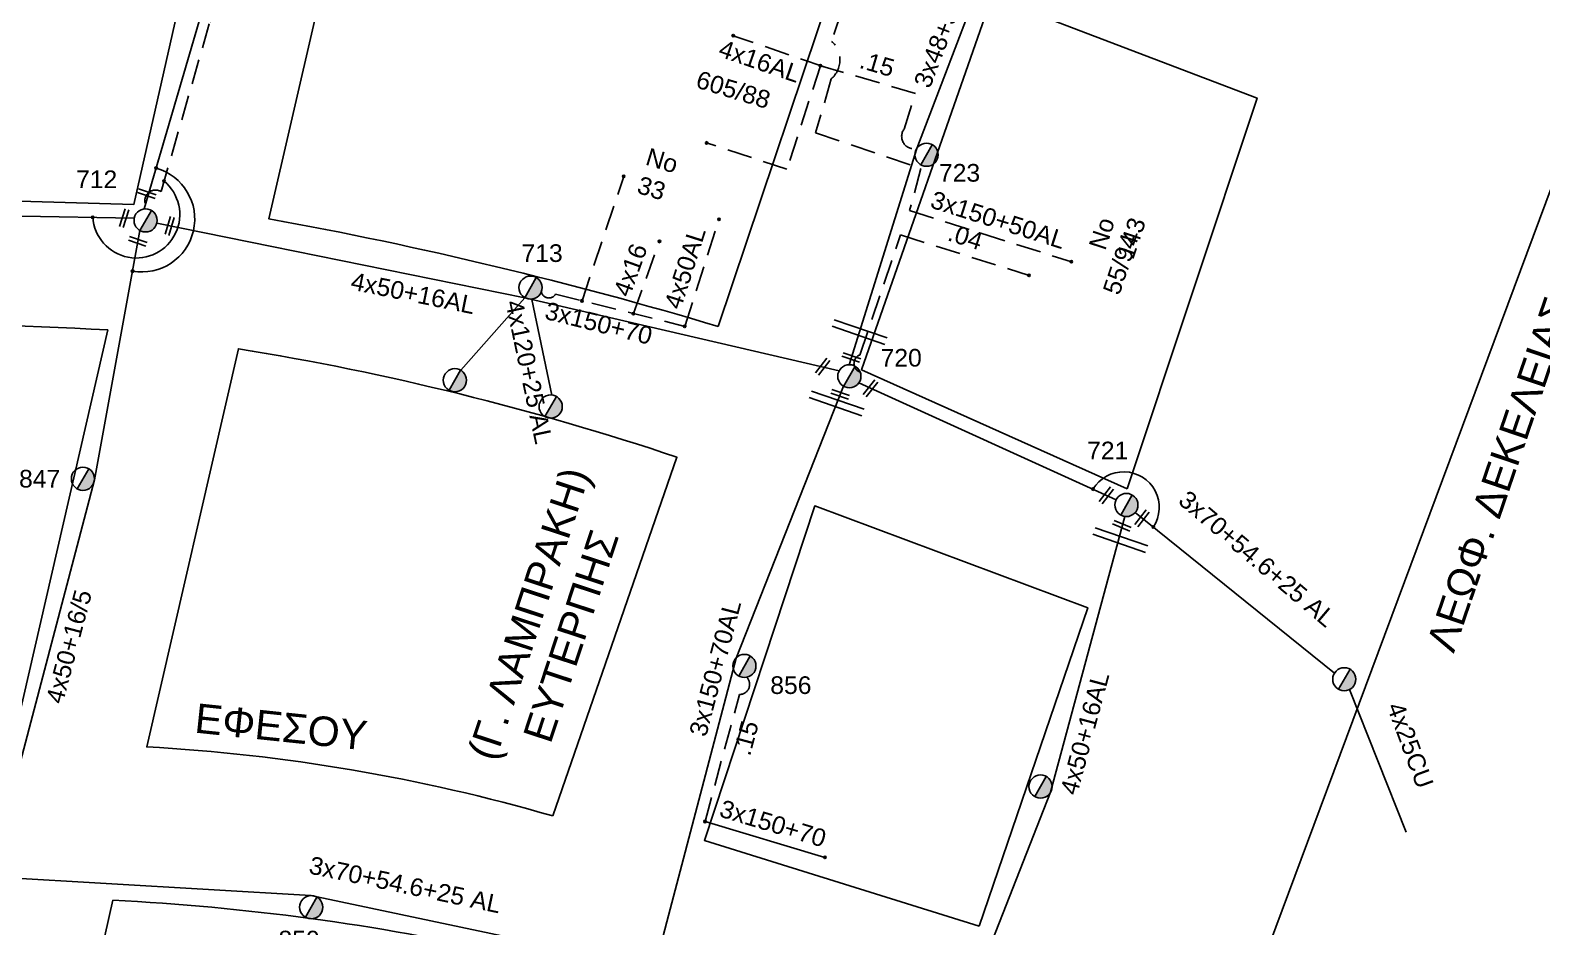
# Model space of a CAD drawing. Header units: millimetres. Extents: x 1421 to 7616, y 908 to 2861.
# Drawn here: x 5913.3 to 6067.1, y 2213.6 to 2304.9 of the extents above; entities that cross this region are included whole.
import ezdxf
from ezdxf.enums import TextEntityAlignment as Align

# ---------------------------------------------------------------- set-up
doc = ezdxf.new("R2010")
doc.units = ezdxf.units.MM
doc.linetypes.add('DASHED', pattern=[19.05, 12.7, -6.35])
for name, color, linetype, lineweight in [('3x150+50', 7, 'Continuous', 30), ('3x150+70', 7, 'Continuous', 30), ('3x48+38+13_5', 7, 'Continuous', 30), ('4x16', 7, 'Continuous', 30), ('4x50+16_5', 7, 'Continuous', 30), ('Άγνωστα', 7, 'Continuous', 30), ('Γυμνά εναέρια ΧΤ και ΦΟΠ (3Φ)   4x50+16AL', 7, 'Continuous', 30), ('Εναέρια παροχή ΧΤ 4x25', 7, 'SYN_LINE', 30), ('Καλώδια ΧΤ   3x150+70AL', 7, 'DASHED', 30), ('Συνεστραμμένα ΧΤ   3x70+54.6+25 AL', 7, 'SYN_LINE', 30), ('Συνεστραμμένα ΧΤ   4x120+25 AL', 7, 'SYN_LINE', 30), ('Υπόγεια Καλώδια Δικτύου ΧΤ   .04', 7, 'DASHED', 30), ('Υπόγεια Καλώδια Δικτύου ΧΤ   .075', 7, 'DASHED', 30), ('Υπόγεια Καλώδια Δικτύου ΧΤ   .15', 7, 'DASHED', 30), ('Υπόγεια καλώδια Παροχών ΧΤ   4x16AL', 7, 'DASHED', 30), ('Υπόγεια καλώδια Παροχών ΧΤ   4x50AL', 7, 'DASHED', 30)]:
    doc.layers.add(name, color=color, linetype=linetype, lineweight=lineweight)
for name, color, linetype in [('TEXT ΚΑΛΩΔΙΩΝ', 7, 'Continuous'), ('ΑΓΝΩΣΤΟ ΕΝΑΕΡΙΟ ΚΑΛΩΔΙΟ', 7, 'Continuous'), ('ΑΓΝΩΣΤΟ ΥΠΟΓΕΙΟ ΚΑΛΩΔΙΟ', 7, 'DASHED'), ('Μηχανική τομή', 7, 'Continuous'), ('Στύλος ΦΜ', 7, 'Continuous'), ('Στύλος ΦΜ @ 1', 7, 'Continuous'), ('Συνδέσεις', 7, 'Continuous'), ('Τομή', 7, 'Continuous'), ('Υπόβαθρο ΔΕΗ', 7, 'Continuous')]:
    doc.layers.add(name, color=color, linetype=linetype)
doc.styles.add('arial', font='ARIAL.TTF')
doc.styles.get("Standard").update_dxf_attribs({"font": 'ARIAL.TTF', "height": 1.8})
doc.linetypes.add('SYN_LINE', pattern='A,0.5,-0.0001,["/\\/\\/\\/",Standard,S=0.1,R=0,X=0,Y=-0.05],-0.25', length=0.7501)

# ---------------------------------------------------------------- blocks, each defined once
blk = doc.blocks.new('ΥΠΑΡΧΩΝ ΤΣΙΜΕΝΤΕΝΙΟΣ ΣΤΥΛΟΣ')
at = {"layer": 'Στύλος ΦΜ'}
blk.add_hatch(color=7, dxfattribs=at).paths.add_polyline_path([(-1.29, -2.28, 0.574793), (2.62, 0, 0.268822), (1.3, 2.27)])
at = {"layer": 'Στύλος ΦΜ', "color": 7}
blk.add_line((-1.29, -2.28), (1.3, 2.27), dxfattribs=at)
blk.add_circle((0, 0), 2.62, dxfattribs=at)
at = {"layer": 'Στύλος ΦΜ', "flags": 4}
for tag, p in [('ΑΡΙΘΜΟΣ', (-4.68, 8.05)), ('ΤΥΠΟΣ', (-4.91, 3.03))]:
    blk.add_attdef(tag, p, '', height=4, dxfattribs=at)
blk = doc.blocks.new('_ΣΥΝΔΕΣΗ')
at = {"layer": 'Συνδέσεις', "linetype": 'SYN_LINE', "ltscale": 40}
blk.add_hatch(color=256, dxfattribs=at).paths.add_polyline_path([(0.5, -0.01, 1), (-0.5, -0.01, 1)])
at = {"layer": 'Συνδέσεις'}
blk.add_circle((0, -0.01), 0.5, dxfattribs=at)
blk = doc.blocks.new('ΤΟΜΗ')
at = {"layer": 'Τομή', "ltscale": 40}
for p, q in [((11.33, -0.65), (-11.4, -0.65)), ((11.33, -3.42), (-11.4, -3.42))]:
    blk.add_line(p, q, dxfattribs=at)
blk = doc.blocks.new('ΜΗΧΑΝΙΚΗ ΤΟΜΗ')
at = {"layer": 'Μηχανική τομή', "ltscale": 40}
for p, q in [((-3.79, 1.21), (3.79, 1.21)), ((3.79, -0.34), (-3.79, -0.34))]:
    blk.add_line(p, q, dxfattribs=at)

msp = doc.modelspace()

# ---------------------------------------------------------------- linework, layer by layer
at = {"layer": '3x150+50', "color": 2, "linetype": 'DASHED', "lineweight": -3, "ltscale": 0.2}
msp.add_lwpolyline([(5954.7, 2326.02, 0.567668), (5961.32, 2325.23), (5998.23, 2314.09), (5994.83, 2303.75, -0.451243), (5994.79, 2299.93), (5993.2, 2294.43), (6003.9, 2290.79), (6002.76, 2286.51), (6019.23, 2281.3)], format="xyb", dxfattribs=at)
at = {"layer": '3x150+70', "color": 1, "linetype": 'DASHED', "lineweight": -3, "ltscale": 0.2}
for points in [[(5925.59, 2286.53, -1.083021), (5926.57, 2288.44), (5931.54, 2305.75, 0.367915), (5932.44, 2310.47), (5936.15, 2330.91)], [(5965.28, 2278.22, 0.684695), (5966.71, 2277.99), (5979.88, 2274.72)]]:
    msp.add_lwpolyline(points, format="xyb", dxfattribs=at)
at = {"layer": '3x150+70', "color": 173, "lineweight": -3, "ltscale": 0.1}
msp.add_lwpolyline([(5994.14, 2220.61), (5981.94, 2224.28)], dxfattribs=at)
at = {"layer": '3x48+38+13_5', "color": 5, "lineweight": -3, "ltscale": 0.1}
msp.add_lwpolyline([(5996.62, 2270.81), (6003.5, 2292.84), (6012.62, 2316.79)], dxfattribs=at)
at = {"layer": '4x16', "color": 1, "linetype": 'DASHED', "lineweight": -3, "ltscale": 0.2}
msp.add_lwpolyline([(5974.65, 2276.02), (5977.31, 2283.39)], dxfattribs=at)
at = {"layer": '4x50+16_5', "color": 133, "lineweight": -3, "ltscale": 0.1}
msp.add_lwpolyline([(5909.43, 2219.66), (5919.79, 2259.08), (5924.42, 2284.49)], dxfattribs=at)
at = {"layer": 'ΑΓΝΩΣΤΟ ΕΝΑΕΡΙΟ ΚΑΛΩΔΙΟ', "color": 1, "lineweight": -3, "ltscale": 0.1}
for points in [[(5864.97, 2285.19), (5889.5, 2286.35), (5923.85, 2285.75)], [(5963.6, 2277.63), (5957.07, 2270.25)], [(5997.6, 2268.96), (6023.79, 2257.06)]]:
    msp.add_lwpolyline(points, dxfattribs=at)
at = {"layer": 'ΑΓΝΩΣΤΟ ΥΠΟΓΕΙΟ ΚΑΛΩΔΙΟ', "color": 5, "lineweight": -3, "ltscale": 0.2}
msp.add_lwpolyline([(5993.68, 2301.27), (5990.28, 2290.73)], dxfattribs=at)
at = {"layer": 'ΑΓΝΩΣΤΟ ΥΠΟΓΕΙΟ ΚΑΛΩΔΙΟ', "color": 1, "lineweight": -3, "ltscale": 0.2}
msp.add_lwpolyline([(5969.42, 2277.32), (5973.67, 2289.99)], dxfattribs=at)
at = {"layer": 'ΑΓΝΩΣΤΟ ΥΠΟΓΕΙΟ ΚΑΛΩΔΙΟ', "color": 5, "lineweight": -3, "ltscale": 0.2}
msp.add_lwpolyline([(5997.72, 2270.06, -0.691578), (5997.69, 2271.8), (6001.83, 2284.03)], format="xyb", dxfattribs=at)
at = {"layer": 'Γυμνά εναέρια ΧΤ και ΦΟΠ (3Φ)   4x50+16AL', "color": 133, "lineweight": -3, "ltscale": 0.1}
msp.add_lwpolyline([(5924.85, 2286.68), (5931.04, 2307.76), (5936.59, 2339.83)], dxfattribs=at)
at = {"layer": 'Γυμνά εναέρια ΧΤ και ΦΟΠ (3Φ)   4x50+16AL', "color": 1, "lineweight": -3, "ltscale": 0.1}
msp.add_lwpolyline([(5926.14, 2285.22), (5963.6, 2277.63), (5995.6, 2270.2)], dxfattribs=at)
at = {"layer": 'Γυμνά εναέρια ΧΤ και ΦΟΠ (3Φ)   4x50+16AL', "color": 151, "lineweight": -3, "ltscale": 0.1}
msp.add_lwpolyline([(6005.98, 2198.89), (6017.12, 2227.27), (6024.66, 2255.36)], dxfattribs=at)
at = {"layer": 'Εναέρια παροχή ΧΤ 4x25', "color": 1, "lineweight": -3, "ltscale": 15}
msp.add_lwpolyline([(6047.55, 2237.72), (6053.3, 2223.18)], dxfattribs=at)
at = {"layer": 'Καλώδια ΧΤ   3x150+70AL', "color": 173, "linetype": 'Continuous', "lineweight": -3, "ltscale": 0.2}
msp.add_lwpolyline([(5977, 2210.06), (5985.1, 2240.93), (5996.05, 2268.61)], dxfattribs=at)
at = {"layer": 'Συνεστραμμένα ΧΤ   3x70+54.6+25 AL', "color": 1, "lineweight": -3, "ltscale": 15}
msp.add_lwpolyline([(6025.73, 2255.77), (6046.01, 2239.39)], dxfattribs=at)
at = {"layer": 'Συνεστραμμένα ΧΤ   3x70+54.6+25 AL', "color": 5, "lineweight": -3, "ltscale": 15}
msp.add_lwpolyline([(5910.58, 2218.56), (5941.82, 2216.73), (5975.42, 2209.66)], dxfattribs=at)
at = {"layer": 'Συνεστραμμένα ΧΤ   4x120+25 AL', "color": 1, "lineweight": -3, "ltscale": 13}
msp.add_lwpolyline([(5964.3, 2277.47), (5966.36, 2267.72)], dxfattribs=at)
at = {"layer": 'Υπόβαθρο ΔΕΗ', "lineweight": -3, "ltscale": 0.1}
for points in [[(6024.25, 2171.12), (6096.38, 2364.92, -0.509399), (6117.57, 2370.83, -0.838576)], [(6024.25, 2171.12, -0.188423), (6168.55, 2233.31, -0.195348), (6173.18, 2325.54), (6117.57, 2370.83)], [(5983.29, 2274.7), (5996.28, 2313.46, 0.032981), (5947.16, 2327.31), (5937.53, 2285.68, -0.027999), (5983.29, 2274.7, -6.684072)], [(5876.7, 2232.31), (5867.28, 2273.61, -0.033853), (5921.15, 2274.36), (5911.46, 2232.08, -0.530146)], [(5966.44, 2224.85), (5979.08, 2261.39, 0.040881), (5934.44, 2272.44), (5925.11, 2231.88, -0.056603), (5966.44, 2224.85, 1.627058)]]:
    msp.add_lwpolyline(points, format="xyb", dxfattribs=at)
for points in [[(5896.97, 2287.9), (5923.79, 2287.13), (5933.61, 2330.56, 0.022477), (5894.68, 2332.39)], [(5934.88, 2129.84), (5904.32, 2139.04), (5921.67, 2216.26, -0.041847), (5961.65, 2210.86)]]:
    msp.add_lwpolyline(points, format="xyb", close=True, dxfattribs=at)
msp.add_lwpolyline([(6024.9, 2258.18), (5997.87, 2270.3), (6011.12, 2308.29), (6038.13, 2297.97)], close=True, dxfattribs=at)
msp.add_lwpolyline([(6009.84, 2213.63), (5981.88, 2222.35), (5993.11, 2256.43), (6020.9, 2246.06), (6009.84, 2213.63)], dxfattribs=at)
at = {"layer": 'Υπόβαθρο ΔΕΗ', "lineweight": -3}
for centre, radius, start, end in [((5924.05, 2286.11), 4.43, 183.6354, 50.3456), ((5924.61, 2285.65), 5.39, 259.9429, 74.2664), ((6024.54, 2256.27), 3.63, 326.7559, 149.1005)]:
    msp.add_arc(centre, radius, start, end, dxfattribs=at)
at = {"layer": 'Υπόβαθρο ΔΕΗ', "lineweight": -3, "ltscale": 0.1}
msp.add_arc((6168.06, 2029.3), 194.98, 93.5457, 135.1523, dxfattribs=at)
msp.add_open_spline([(5490.15, 2288.88), (5490.87, 2288.89), (5491.59, 2288.89), (5493.74, 2288.91), (5495.17, 2288.94), (5497.8, 2289.06), (5499.01, 2289.16), (5501.43, 2289.43), (5502.64, 2289.61), (5506.25, 2290.26), (5508.65, 2290.84), (5512.66, 2292.01), (5514.29, 2292.54), (5517.52, 2293.68), (5519.13, 2294.29), (5522.16, 2295.48), (5523.59, 2296.04), (5526.43, 2297.19), (5527.84, 2297.77), (5531.22, 2299.21), (5533.17, 2300.07), (5537.38, 2302.06), (5539.62, 2303.21), (5543.68, 2305.4), (5545.51, 2306.42), (5549.13, 2308.49), (5550.92, 2309.55), (5554.75, 2311.89), (5556.78, 2313.17), (5560.79, 2315.82), (5562.77, 2317.19), (5567.67, 2320.66), (5570.58, 2322.79), (5575.52, 2326.44), (5577.55, 2327.95), (5581.62, 2330.97), (5583.65, 2332.48), (5588.68, 2336.28), (5591.67, 2338.58), (5598.59, 2344.11), (5602.49, 2347.39), (5608.23, 2352.48), (5610.13, 2354.22), (5613.89, 2357.75), (5615.76, 2359.55), (5619.45, 2363.1), (5621.27, 2364.86), (5624.93, 2368.37), (5626.76, 2370.11), (5632.27, 2375.34), (5635.92, 2378.82), (5643.08, 2385.93), (5646.58, 2389.55), (5651.44, 2394.94), (5652.91, 2396.62), (5655.79, 2400.04), (5657.21, 2401.77), (5660.34, 2405.66), (5662.06, 2407.82), (5665.07, 2411.57), (5666.36, 2413.16), (5668.97, 2416.32), (5670.28, 2417.89), (5674.21, 2422.59), (5676.83, 2425.71), (5681.95, 2432.03), (5684.46, 2435.23), (5689.33, 2441.58), (5691.7, 2444.73), (5695.58, 2449.96), (5697.1, 2452.03), (5700.49, 2456.74), (5702.37, 2459.38), (5705.47, 2463.67), (5706.68, 2465.33), (5709.13, 2468.61), (5710.37, 2470.25), (5712.95, 2473.64), (5714.3, 2475.4), (5717.12, 2479.13), (5718.6, 2481.1), (5721.58, 2485.06), (5723.08, 2487.04), (5725.79, 2490.5), (5726.99, 2491.99), (5729.41, 2494.94), (5730.63, 2496.4), (5733.09, 2499.34), (5734.33, 2500.82), (5737.07, 2504.11), (5738.58, 2505.94), (5741.21, 2509.1), (5742.33, 2510.43), (5744.6, 2513.06), (5745.75, 2514.36), (5748.34, 2517.29), (5749.79, 2518.91), (5752.68, 2522.16), (5754.13, 2523.79), (5757.7, 2527.77), (5759.83, 2530.12), (5764.18, 2534.75), (5766.39, 2537.04), (5770.79, 2541.41), (5772.97, 2543.51), (5777.38, 2547.56), (5779.6, 2549.52), (5784.09, 2553.37), (5786.36, 2555.25), (5790.16, 2558.45), (5791.71, 2559.76), (5796.3, 2563.73), (5799.3, 2566.46), (5804.09, 2570.87), (5805.89, 2572.53), (5809.47, 2575.86), (5811.26, 2577.53), (5814.81, 2580.89), (5816.58, 2582.59), (5819.71, 2585.52), (5821.06, 2586.76), (5823.79, 2589.2), (5825.17, 2590.39), (5829.37, 2593.93), (5832.21, 2596.22), (5837.56, 2600.43), (5840.06, 2602.37), (5847.53, 2608.18), (5852.48, 2612.08), (5859.87, 2617.94), (5862.33, 2619.89), (5867.22, 2623.78), (5869.66, 2625.74), (5874.38, 2629.59), (5876.68, 2631.48), (5883.47, 2637.25), (5887.9, 2641.23), (5895.06, 2647.65), (5897.77, 2650.08), (5903.13, 2654.98), (5905.78, 2657.45), (5910.44, 2661.99), (5912.47, 2664.04), (5916.47, 2668.23), (5918.44, 2670.36), (5923.54, 2676.01), (5926.63, 2679.56), (5932.68, 2686.77), (5935.64, 2690.43), (5943.95, 2701.09), (5949.13, 2708.22), (5956.03, 2718.6), (5958, 2721.68), (5961.43, 2727.24), (5962.91, 2729.71), (5965.83, 2734.76), (5967.26, 2737.34), (5970.15, 2742.52), (5971.59, 2745.12), (5974.04, 2749.35), (5975.01, 2750.98), (5976.99, 2754.21), (5977.99, 2755.81), (5980.6, 2759.91), (5982.22, 2762.38), (5985.47, 2767.32), (5987.1, 2769.78), (5990.87, 2775.45), (5993.01, 2778.66), (5997.27, 2785.09), (5999.39, 2788.31), (6002.94, 2793.69), (6004.36, 2795.85), (6007.22, 2800.17), (6008.66, 2802.33), (6011.42, 2806.35), (6012.74, 2808.21), (6015.43, 2811.88), (6016.82, 2813.69), (6019.65, 2817.26), (6021.08, 2819.02), (6023.91, 2822.44), (6025.3, 2824.1), (6028.08, 2827.44), (6029.46, 2829.11), (6033.67, 2834.11), (6036.54, 2837.41), (6040.6, 2841.67), (6041.65, 2842.74), (6043.78, 2844.84), (6044.85, 2845.87), (6046.01, 2846.99), (6046.09, 2847.07), (6046.18, 2847.15)], degree=3, knots=[0, 0, 0, 0, 2.166148, 2.166148, 6.498445, 6.498445, 10.265763, 10.265763, 14.03308, 14.03308, 21.567715, 21.567715, 26.783111, 26.783111, 31.998507, 31.998507, 36.609107, 36.609107, 41.219706, 41.219706, 47.702734, 47.702734, 55.361699, 55.361699, 61.656862, 61.656862, 67.952024, 67.952024, 75.225312, 75.225312, 82.498599, 82.498599, 93.336109, 93.336109, 100.938237, 100.938237, 108.540365, 108.540365, 119.906013, 119.906013, 135.262764, 135.262764, 143.046265, 143.046265, 150.829766, 150.829766, 158.421213, 158.421213, 166.01266, 166.01266, 181.195553, 181.195553, 196.378447, 196.378447, 203.139727, 203.139727, 209.901007, 209.901007, 218.17125, 218.17125, 224.294478, 224.294478, 230.417706, 230.417706, 242.664163, 242.664163, 254.910619, 254.910619, 266.752825, 266.752825, 274.488922, 274.488922, 284.205481, 284.205481, 290.332499, 290.332499, 296.459518, 296.459518, 303.102773, 303.102773, 310.521928, 310.521928, 317.941082, 317.941082, 323.632036, 323.632036, 329.322989, 329.322989, 335.111928, 335.111928, 342.21937, 342.21937, 347.401444, 347.401444, 352.583519, 352.583519, 359.110119, 359.110119, 365.636719, 365.636719, 375.115877, 375.115877, 384.595036, 384.595036, 393.595586, 393.595586, 402.417975, 402.417975, 411.240365, 411.240365, 417.351182, 417.351182, 429.572817, 429.572817, 436.920313, 436.920313, 444.267808, 444.267808, 451.615303, 451.615303, 457.062825, 457.062825, 462.510346, 462.510346, 473.405389, 473.405389, 482.870876, 482.870876, 501.801851, 501.801851, 511.190138, 511.190138, 520.578425, 520.578425, 529.535879, 529.535879, 547.450786, 547.450786, 558.371689, 558.371689, 569.292592, 569.292592, 578.03359, 578.03359, 586.774588, 586.774588, 600.952588, 600.952588, 615.130587, 615.130587, 641.674, 641.674, 652.706754, 652.706754, 661.38308, 661.38308, 670.280364, 670.280364, 679.177647, 679.177647, 684.825847, 684.825847, 690.474048, 690.474048, 699.322624, 699.322624, 708.1712, 708.1712, 719.749064, 719.749064, 731.326928, 731.326928, 739.082483, 739.082483, 746.838037, 746.838037, 753.616582, 753.616582, 760.393168, 760.393168, 767.169755, 767.169755, 773.671582, 773.671582, 780.173409, 780.173409, 793.177063, 793.177063, 797.627508, 797.627508, 802.077954, 802.077954, 802.435638, 802.435638, 802.435638, 802.435638], dxfattribs=at)
msp.add_spline([(5490.16, 2287.22), (5499.06, 2287.5), (5515.01, 2291.04), (5522.87, 2293.97), (5536.55, 2299.83), (5547.01, 2305.36), (5558.93, 2312.6), (5569, 2319.58), (5578.71, 2326.73), (5595.27, 2339.32), (5611.11, 2352.87), (5623.93, 2365.1), (5639.24, 2379.78), (5654.56, 2396), (5666.94, 2411.23), (5680.23, 2427.26), (5692.61, 2443.18), (5699.97, 2453.16), (5707.96, 2464.24), (5717.67, 2477.08), (5726.8, 2489.07), (5737.12, 2501.56), (5743.34, 2509.03), (5752.07, 2518.96), (5762.51, 2530.53), (5776.67, 2544.64), (5783.85, 2550.96), (5794.53, 2559.98), (5805.14, 2569.57), (5813.96, 2577.8), (5823.23, 2586.46), (5844.27, 2603.53), (5862.79, 2618.13), (5880.4, 2632.45), (5894.43, 2644.85), (5910.95, 2660.17), (5923.63, 2673.64), (5937.53, 2690.18), (5947.29, 2703), (5956.7, 2716.61), (5966.6, 2732.78), (5975.58, 2748.67), (5983.92, 2761.92), (5995.53, 2779.46), (6005.65, 2794.78), (6016.35, 2810.29), (6027.52, 2824.16), (6041.87, 2840.57), (6047.34, 2845.95)], degree=3, dxfattribs=at)
at = {"layer": 'Υπόγεια Καλώδια Δικτύου ΧΤ   .04', "color": 5, "lineweight": -3, "ltscale": 0.2}
msp.add_lwpolyline([(6001.83, 2284.03), (6014.92, 2279.91)], dxfattribs=at)
at = {"layer": 'Υπόγεια Καλώδια Δικτύου ΧΤ   .075', "color": 5, "lineweight": -3, "ltscale": 0.2}
msp.add_lwpolyline([(5990.28, 2290.73), (5982.1, 2293.41)], dxfattribs=at)
at = {"layer": 'Υπόγεια Καλώδια Δικτύου ΧΤ   .15', "color": 5, "lineweight": -3, "ltscale": 0.2}
msp.add_lwpolyline([(6003.5, 2292.84, -0.697327), (6002.2, 2294.81), (6003.35, 2298.44), (5993.68, 2301.27)], format="xyb", dxfattribs=at)
at = {"layer": 'Υπόγεια Καλώδια Δικτύου ΧΤ   .15', "color": 173, "lineweight": -3, "ltscale": 0.2}
msp.add_lwpolyline([(5981.94, 2224.28), (5985.44, 2237.21, 0.660005), (5986.19, 2238.96, -0.564483)], format="xyb", dxfattribs=at)
at = {"layer": 'Υπόγεια καλώδια Παροχών ΧΤ   4x16AL', "color": 5, "lineweight": -3, "ltscale": 0.2}
msp.add_lwpolyline([(5994.06, 2301.16), (5984.81, 2304.32)], dxfattribs=at)
at = {"layer": 'Υπόγεια καλώδια Παροχών ΧΤ   4x50AL', "color": 1, "lineweight": -3, "ltscale": 0.2}
msp.add_lwpolyline([(5979.88, 2274.72), (5983.36, 2285.62)], dxfattribs=at)

# ---------------------------------------------------------------- block references
at = {"layer": 'Μηχανική τομή', "lineweight": -3}
for p, xscale, yscale, zscale, rotation in [((5925.09, 2288.13), 0.2499999999999671, 0.2499999999999671, 0.2499999999999671, 341.2264039428021), ((5922.72, 2285.77), 0.2499999999999671, 0.2499999999999671, 0.2499999999999671, 252.7926242228076), ((5927.34, 2284.98), 0.2499999999999671, 0.2499999999999671, 0.2499999999999671, 252.7926242228076), ((5924.17, 2283.27), 0.2499999999999671, 0.2499999999999671, 0.2499999999999671, 341.2264039428021), ((5994.01, 2270.53), 0.2499999999999672, 0.2499999999999672, 0.2499999999999672, 52.11944393785867), ((5996.8, 2271.44), 0.2499999999999671, 0.2499999999999671, 0.2499999999999671, 341.2264039428021), ((5995.66, 2267.69), 0.2499999999999671, 0.2499999999999671, 0.2499999999999671, 341.2264039428021), ((5998.87, 2268.33), 0.2499999999999672, 0.2499999999999672, 0.2499999999999672, 52.11944393785867), ((6022.87, 2257.44), 0.2499999999999672, 0.2499999999999672, 0.2499999999999672, 52.11944393785867), ((6026.5, 2255.1), 0.2499999999999672, 0.2499999999999672, 0.2499999999999672, 52.11944393785867), ((6024.33, 2254.31), 0.2499999999999672, 0.2499999999999672, 0.2499999999999672, 337.6607004685733)]:
    msp.add_blockref('ΜΗΧΑΝΙΚΗ ΤΟΜΗ', p, dxfattribs=dict(at, xscale=xscale, yscale=yscale, zscale=zscale, rotation=rotation))
at = {"layer": 'Στύλος ΦΜ @ 1', "lineweight": -3, "ltscale": 40}
ref = msp.add_blockref('ΥΠΑΡΧΩΝ ΤΣΙΜΕΝΤΕΝΙΟΣ ΣΤΥΛΟΣ', (6004.49, 2292.2), dxfattribs=dict(at, xscale=0.4499999999998181, yscale=0.4499999999998181, zscale=0.4499999999998181))
ref.add_attrib('ΤΥΠΟΣ', '723', (6005.75, 2289.46), dxfattribs={"layer": 'Στύλος ΦΜ', "height": 1.8, "flags": 4})
ref = msp.add_blockref('ΥΠΑΡΧΩΝ ΤΣΙΜΕΝΤΕΝΙΟΣ ΣΤΥΛΟΣ', (5925, 2285.51), dxfattribs=dict(at, xscale=0.4499999999998181, yscale=0.4499999999998181, zscale=0.4499999999998181))
ref.add_attrib('ΤΥΠΟΣ', '712', (5917.92, 2288.8), dxfattribs={"layer": 'Στύλος ΦΜ', "height": 1.8, "flags": 4})
ref = msp.add_blockref('ΥΠΑΡΧΩΝ ΤΣΙΜΕΝΤΕΝΙΟΣ ΣΤΥΛΟΣ', (5964.18, 2278.66), dxfattribs=dict(at, xscale=0.4499999999998181, yscale=0.4499999999998181, zscale=0.4499999999998181))
ref.add_attrib('ΤΥΠΟΣ', '713', (5963.26, 2281.28), dxfattribs={"layer": 'Στύλος ΦΜ', "height": 1.8, "flags": 4})
ref = msp.add_blockref('ΥΠΑΡΧΩΝ ΤΣΙΜΕΝΤΕΝΙΟΣ ΣΤΥΛΟΣ', (5996.63, 2269.63), dxfattribs=dict(at, xscale=0.4499999999998181, yscale=0.4499999999998181, zscale=0.4499999999998181))
ref.add_attrib('ΤΥΠΟΣ', '720', (5999.81, 2270.62), dxfattribs={"layer": 'Στύλος ΦΜ', "height": 1.8, "flags": 4})
at = {"layer": 'Στύλος ΦΜ @ 1', "lineweight": -3, "ltscale": 40, "xscale": 0.4499999999998181, "yscale": 0.4499999999998181, "zscale": 0.4499999999998181}
for p in [(5956.48, 2269.23), (5966.23, 2266.55), (6047.01, 2238.77), (6016.09, 2227.84)]:
    msp.add_blockref('ΥΠΑΡΧΩΝ ΤΣΙΜΕΝΤΕΝΙΟΣ ΣΤΥΛΟΣ', p, dxfattribs=at)
at = {"layer": 'Στύλος ΦΜ @ 1', "lineweight": -3, "ltscale": 40}
ref = msp.add_blockref('ΥΠΑΡΧΩΝ ΤΣΙΜΕΝΤΕΝΙΟΣ ΣΤΥΛΟΣ', (6024.83, 2256.52), dxfattribs=dict(at, xscale=0.4499999999998181, yscale=0.4499999999998181, zscale=0.4499999999998181))
ref.add_attrib('ΤΥΠΟΣ', '721', (6020.83, 2261.17), dxfattribs={"layer": 'Στύλος ΦΜ', "height": 1.8, "flags": 4})
ref = msp.add_blockref('ΥΠΑΡΧΩΝ ΤΣΙΜΕΝΤΕΝΙΟΣ ΣΤΥΛΟΣ', (5918.62, 2259.19), dxfattribs=dict(at, xscale=0.4499999999998181, yscale=0.4499999999998181, zscale=0.4499999999998181))
ref.add_attrib('ΤΥΠΟΣ', '847', (5912.12, 2258.3), dxfattribs={"layer": 'Στύλος ΦΜ', "height": 1.8, "flags": 4})
ref = msp.add_blockref('ΥΠΑΡΧΩΝ ΤΣΙΜΕΝΤΕΝΙΟΣ ΣΤΥΛΟΣ', (5985.95, 2240.12), dxfattribs=dict(at, xscale=0.4499999999998181, yscale=0.4499999999998181, zscale=0.4499999999998181))
ref.add_attrib('ΤΥΠΟΣ', '856', (5988.58, 2237.27), dxfattribs={"layer": 'Στύλος ΦΜ', "height": 1.8, "flags": 4})
ref = msp.add_blockref('ΥΠΑΡΧΩΝ ΤΣΙΜΕΝΤΕΝΙΟΣ ΣΤΥΛΟΣ', (5941.86, 2215.55), dxfattribs=dict(at, xscale=0.4499999999998181, yscale=0.4499999999998181, zscale=0.4499999999998181))
ref.add_attrib('ΤΥΠΟΣ', '850', (5938.52, 2211.35), dxfattribs={"layer": 'Στύλος ΦΜ', "height": 1.8, "flags": 4})
at = {"layer": 'Συνδέσεις', "lineweight": -3, "xscale": 0.25, "yscale": 0.25, "zscale": 0.25}
for p in [(5984.81, 2304.33), (5993.68, 2301.27), (5982.1, 2293.41), (5926.07, 2290.84), (5926.88, 2289.52), (5973.67, 2290), (5919.62, 2285.83), (5983.36, 2285.62), (5977.31, 2283.39), (5923.67, 2280.34), (6019.23, 2281.3), (6014.92, 2279.91), (5969.42, 2277.32), (5974.65, 2276.02), (5979.88, 2274.72), (6021.43, 2258.14), (6027.57, 2254.28), (5981.94, 2224.28), (5994.14, 2220.62)]:
    msp.add_blockref('_ΣΥΝΔΕΣΗ', p, dxfattribs=at)
at = {"layer": 'Τομή', "lineweight": -3, "xscale": 0.2499999999999998, "yscale": 0.2499999999999998, "zscale": 0.2499999999999998, "rotation": 160.941948051756}
for p in [(5997.5, 2273.66), (5995.16, 2266.39), (6024.04, 2252.47)]:
    msp.add_blockref('ΤΟΜΗ', p, dxfattribs=at)

# ---------------------------------------------------------------- texts
at = {"lineweight": -3, "ltscale": 40, "char_height": 3, "width": 64.8866, "attachment_point": 1, "style": 'arial'}
for s, insert, rotation in [('ΛΕΩΦ. ΔΕΚΕΛΕΙΑΣ', (6055.31, 2242.3), 71.1793), ('(Γ. ΛΑΜΠΡΑΚΗ)', (5957.74, 2231.24), 71.8003), ('ΕΥΤΕΡΠΗΣ', (5963.36, 2233.02), 71.8003), ('ΕΦΕΣΟΥ', (5930.21, 2236.33), 354.0214)]:
    msp.add_mtext(s, dxfattribs=dict(at, insert=insert, rotation=rotation))
at = {"layer": 'TEXT ΚΑΛΩΔΙΩΝ', "lineweight": -3, "ltscale": 0.1, "style": 'arial'}
for s, rotation, p in [('3x48+38+13/5', 69.165, (6006.84, 2306.69)), (' 4x16AL', 341.0993, (5987.18, 2301.85)), ('  .15', 343.6791, (5998.8, 2301.65)), ('3x150+50AL', 342.4375, (6011.78, 2285.57)), ('  .04', 342.515, (6007.78, 2284.05)), (' 4x50AL', 72.3171, (5979.79, 2280.34)), ('4x16', 70.1287, (5974.34, 2280.46)), ('4x50+16AL', 348.5474, (5952.23, 2278.1)), ('4x120+25 AL', 281.931, (5964.03, 2270.08)), ('3x150+70', 346.0605, (5971.12, 2275.04)), (' 3x70+54.6+25 AL', 319.7735, (6037.88, 2251.27)), ('4x50+16/5', 75.2739, (5917.19, 2242.1)), ('3x150+70AL', 75.2969, (5982.97, 2239.9)), ('4x50+16AL', 74.9606, (6020.59, 2233.27)), (' 4x25CU', 290.2628, (6053.61, 2232.38)), ('  .15', 74.8419, (5985.92, 2232.11)), ('3x150+70', 343.2863, (5988.86, 2224.08)), (' 3x70+54.6+25 AL', 348.1156, (5951.08, 2217.91))]:
    msp.add_text(s, height=1.8, rotation=rotation, dxfattribs=at).set_placement(p, align=Align.MIDDLE_CENTER)
at = {"layer": 'Άγνωστα', "color": 7, "lineweight": -3, "char_height": 1.8, "attachment_point": 1}
for s, insert, rotation in [('605/88', (5981.41, 2300.81), 343.1112), ('55/94', (6022.39, 2278.36), 71.699)]:
    msp.add_mtext_dynamic_manual_height_columns(s, width=1.8, gutter_width=2.31, heights=[1.06], dxfattribs=dict(at, insert=insert, rotation=rotation))
at = {"layer": 'Άγνωστα', "color": 7, "lineweight": -3}
note = msp.add_mtext_dynamic_manual_height_columns('No ', width=1.8, gutter_width=2.31, heights=[1.06, 0], dxfattribs=dict(at, insert=(5972.36, 2294.13), char_height=1.8, attachment_point=1, rotation=343.1112))
for column, words in zip(note.columns.linked_columns, ['33']):
    column.text = words
note = msp.add_mtext_dynamic_manual_height_columns('No ', width=1.8, gutter_width=2.31, heights=[1.06, 0], dxfattribs=dict(at, insert=(6019.67, 2279.03), char_height=1.8, attachment_point=1, rotation=71.699))
for column, words in zip(note.columns.linked_columns, ['143']):
    column.text = words

doc.saveas('drawing.dxf')
